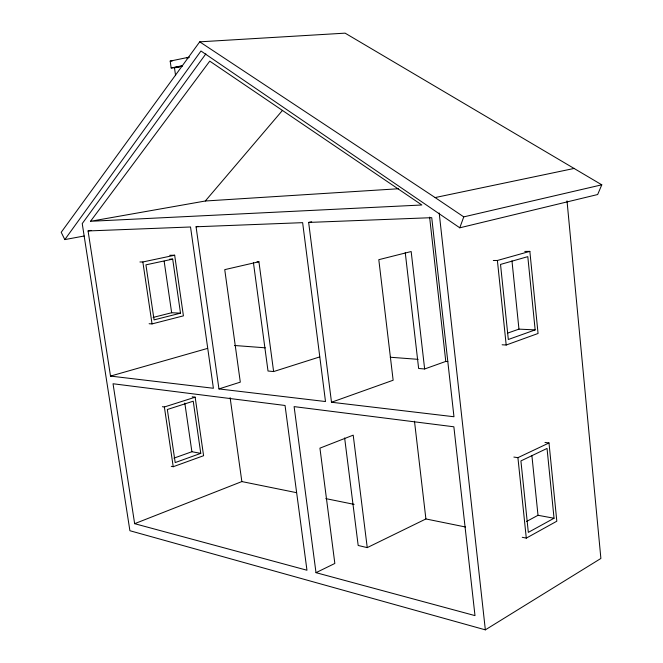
<?xml version="1.0" encoding="UTF-8"?>
<svg xmlns="http://www.w3.org/2000/svg" width="663" height="663" viewBox="0 0 663 663"><rect width="100%" height="100%" fill="white"/><g stroke="black" fill="none" stroke-linecap="round" stroke-linejoin="round"><path stroke-width="0.99" d="M459.782 227.807L463.76 216.884L601.789 184.82L597.661 194.532L459.782 227.807L200.972 51.001L64.817 239.6L61.211 232.299L199.712 41.835L345.108 33.15L601.789 184.82M205.862 53.852L82.237 223.588L129.898 530.723L485.349 629.85L600.885 558.461L567.014 200.872M90.533 221.285L209.748 61.137L421.867 204.991L90.533 221.285L205.306 201.005L398.488 188.748M205.306 201.005L282.496 110.365M522.262 537.303L526.298 538.124L556.821 521.209L548.997 442.959L544.978 442.436M554.044 518.242L528.328 532.372L520.911 460.918L547.041 448.437L554.044 518.242L538.008 515.292L526.439 521.524M316.002 572.666L474.99 615.612L453.865 426.79L294.107 406.618L316.002 572.666L334.84 563.459L319.931 448.147L353.205 435.152L367.244 547.621L425.903 518.955L465.443 526.986M513.875 457.08L517.919 457.661L548.997 442.959M134.647 523.679L306.961 570.23L285.049 405.474L113.041 383.753L134.647 523.679L241.854 481.57L296.477 492.659M171.269 466.329L173.225 466.719L203.591 455.705L195.154 397.195L192.195 396.814M502.123 344.777L506.192 345.025L538.058 333.481L529.853 251.376L524.773 251.434M200.773 453.359L175.198 462.575L167.341 409.502L193.231 401.198L200.773 453.359L191.897 451.727L173.946 458.141M311.676 221.798L308.651 222.428L331.5 402.25L393.142 380.231L378.805 259.681L411.168 251.534L424.643 368.976L418.635 368.479L405.259 252.628M424.643 368.976L445.776 361.426L447.823 361.584M535.157 329.892L508.314 339.497L500.524 264.421L527.806 256.647L535.157 329.892L518.955 329.13L507.419 333.182M162.41 406.709L164.366 406.991L195.154 397.195M198.096 226.381L196.066 226.779L218.947 388.924L240.304 382.137L224.74 269.634L258.918 261.761L273.62 371.562L319.699 356.926M91.104 230.392L88.071 230.948L110.506 376.087L207.428 348.44M493.305 260.493L497.391 260.476L529.853 251.376M149.117 323.735L152.042 323.909L183.419 315.853L174.667 255.23L169.753 255.288M180.502 313.168L154.073 319.889L145.926 264.844L172.687 259.117L180.502 313.168L171.651 312.745L153.103 317.428M139.926 261.976L142.852 261.968L174.667 255.23M199.712 41.835L435.119 197.566L574.473 168.377M176.283 67.568L171.153 67.966L170.184 61.095L189.295 57.134M186.842 58.071L188.831 57.656M171.153 67.966L182.217 65.753M175.587 75.657L174.444 67.535L182.516 65.927M64.817 239.6L84.16 236.003M174.444 67.535L179.491 67.154M170.184 61.095L172.239 60.946M88.071 230.948L190.53 226.986L213.395 388.261L110.506 376.087M196.066 226.779L302.635 222.66L325.5 401.538L218.947 388.924M308.651 222.428L431.737 217.671L453.973 416.745L331.5 402.25M169.745 259.134L172.687 259.117M257.053 261.769L258.918 261.761M234.594 345.498L265.333 347.818M390.234 357.241L418.104 359.338M273.62 371.562L268.009 371.015L253.448 262.805M325.815 498.617L354.133 504.377M367.244 547.621L358.177 545.475L344.636 437.936M435.119 197.566L463.76 216.884M142.852 261.968L152.042 323.909M164.366 406.991L173.225 466.719M164.142 261.197L171.651 312.745M184.811 403.054L191.897 451.727M230.111 397.626L241.854 481.57M414.483 421.22L425.903 518.955M439.196 213.005L485.349 629.85M429.616 217.141L445.776 361.426M497.391 260.476L506.192 345.025M517.919 457.661L526.298 538.124M511.969 260.832L518.955 329.13M531.892 455.556L538.008 515.292"/></g></svg>
